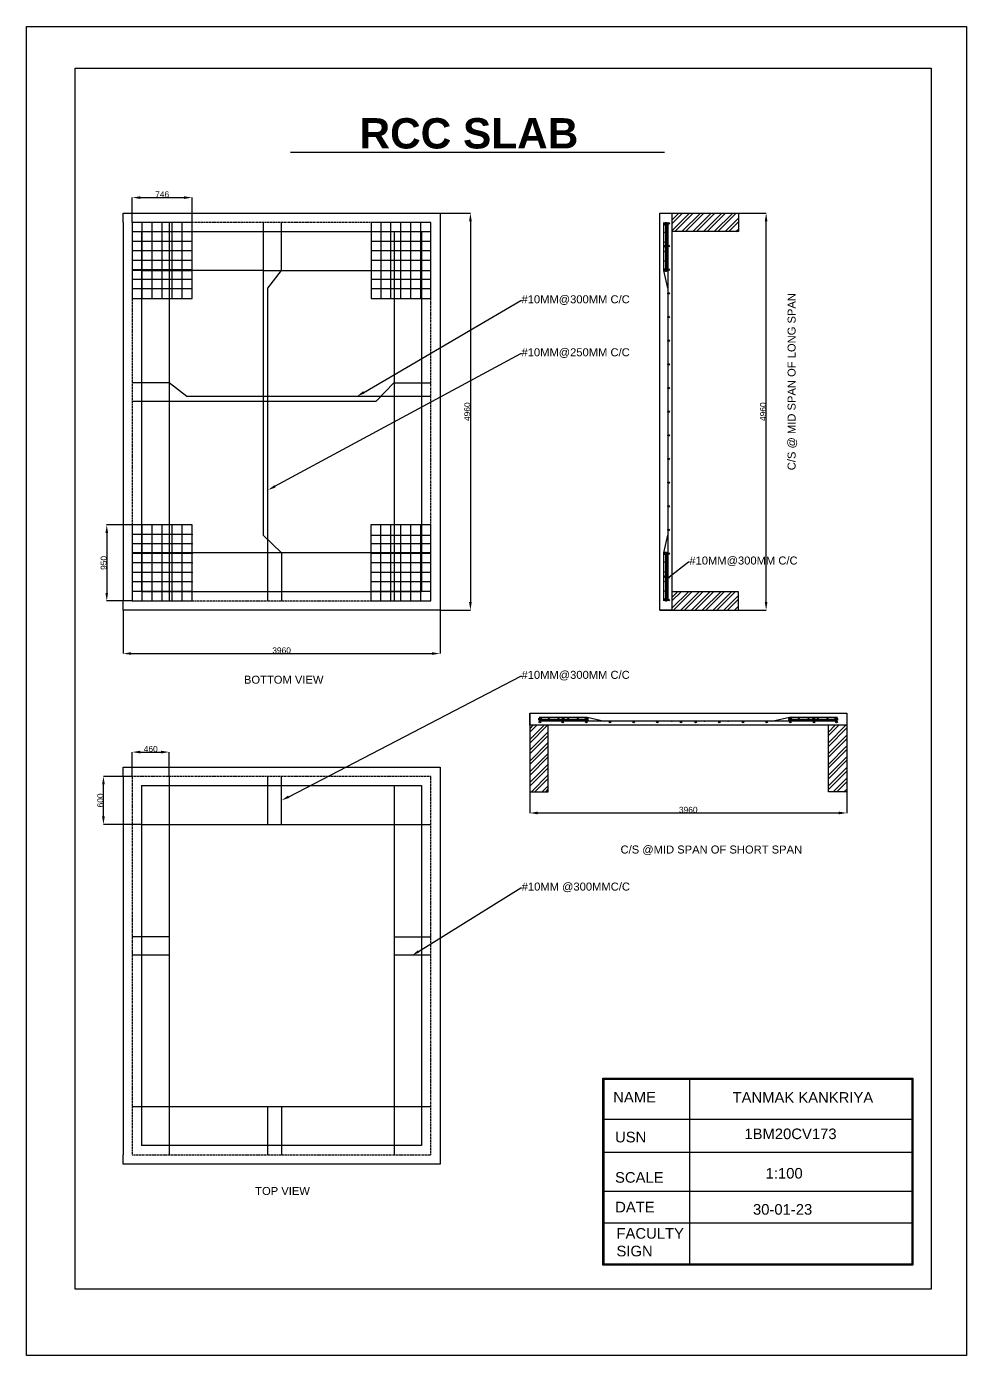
# Model space of a CAD drawing. Header units: inches. Extents: x 448145 to 618619, y -64863 to 148507.
# Drawn here: x 515430 to 527172, y 90520 to 107127 of the extents above; entities that cross this region are included whole.
import ezdxf
from ezdxf import colors
from ezdxf.entities.mleader import LeaderData, LeaderLine
from ezdxf.math import Vec2, Vec3

# ---------------------------------------------------------------- set-up
doc = ezdxf.new("R2010")
doc.units = ezdxf.units.IN
doc.header["$MEASUREMENT"] = 0
doc.linetypes.add('HIDDENX2', pattern=[19.05, 12.7, -6.35])
doc.styles.get("Standard").update_dxf_attribs({"font": 'Arial.ttf', "height": 75})
doc.dimstyles.new('ISO-25', dxfattribs={"dimtxt": 2.5, "dimasz": 2.5, "dimexe": 1.25, "dimexo": 0.625, "dimtad": 1, "dimtxsty": 'Standard', "dimcen": 2.5, "dimadec": 0, "dimazin": 0, "dimtfac": 1, "dimtmove": 0, "dimatfit": 3, "dimfxl": 0, "dimarcsym": 0})
pattern_1 = [(45, (514500.95, 98948.89), (-67.3519, 67.3519), []), (45, (514545.85, 98948.89), (-67.3519, 67.3519), [])]

# ---------------------------------------------------------------- blocks, each defined once
blk = doc.blocks.new('*D338')
at = {"color": 0, "lineweight": -2}
for p, q in [((516636, 99834), (516636, 99290)), ((520596, 99834), (520596, 99290)), ((516736, 99291), (520496, 99291))]:
    blk.add_line(p, q, dxfattribs=at)
at = {"color": 0}
for points in [[(516736, 99308), (516736, 99275), (516636, 99291)], [(520496, 99308), (520496, 99275), (520596, 99291)]]:
    blk.add_solid(points, dxfattribs=at)
at = {"layer": 'Defpoints', "color": 0}
for p in [(516636, 99834), (520596, 99834), (520596, 99291)]:
    blk.add_point(p, dxfattribs=at)
at = {"color": 0, "insert": (518616, 99330), "char_height": 75, "attachment_point": 5}
blk.add_mtext('3960', dxfattribs=at)
blk = doc.blocks.new('*D339')
at = {"color": 0, "lineweight": -2}
for p, q in [((520596, 104794), (520976, 104794)), ((520975, 104694), (520975, 99934)), ((520596, 99834), (520976, 99834))]:
    blk.add_line(p, q, dxfattribs=at)
at = {"color": 0}
for points in [[(520958, 104694), (520992, 104694), (520975, 104794)], [(520958, 99934), (520992, 99934), (520975, 99834)]]:
    blk.add_solid(points, dxfattribs=at)
at = {"layer": 'Defpoints', "color": 0}
for p in [(520596, 104794), (520596, 99834), (520975, 99834)]:
    blk.add_point(p, dxfattribs=at)
at = {"color": 0, "insert": (520936, 102314), "char_height": 75, "attachment_point": 5, "rotation": 90}
blk.add_mtext('4960', dxfattribs=at)
blk = doc.blocks.new('*D340')
at = {"color": 0, "lineweight": -2}
for p, q in [((516750, 100899), (516430, 100899)), ((516432, 100799), (516432, 100049)), ((516750, 99949), (516430, 99949))]:
    blk.add_line(p, q, dxfattribs=at)
at = {"color": 0}
for points in [[(516415, 100799), (516448, 100799), (516432, 100899)], [(516415, 100049), (516448, 100049), (516432, 99949)]]:
    blk.add_solid(points, dxfattribs=at)
at = {"layer": 'Defpoints', "color": 0}
for p in [(516751, 100899), (516432, 99949), (516751, 99949)]:
    blk.add_point(p, dxfattribs=at)
at = {"color": 0, "insert": (516393, 100424), "char_height": 75, "attachment_point": 5, "rotation": 90}
blk.add_mtext('950', dxfattribs=at)
blk = doc.blocks.new('*D341')
at = {"color": 0, "lineweight": -2}
for p, q in [((516751, 104680), (516751, 104991)), ((516851, 104990), (517397, 104990)), ((517497, 104680), (517497, 104991))]:
    blk.add_line(p, q, dxfattribs=at)
at = {"color": 0}
for points in [[(516851, 105006), (516851, 104973), (516751, 104990)], [(517397, 105006), (517397, 104973), (517497, 104990)]]:
    blk.add_solid(points, dxfattribs=at)
at = {"layer": 'Defpoints', "color": 0}
for p in [(517497, 104990), (516751, 104679), (517497, 104679)]:
    blk.add_point(p, dxfattribs=at)
at = {"color": 0, "insert": (517124, 105029), "char_height": 75, "attachment_point": 5}
blk.add_mtext('746', dxfattribs=at)
blk = doc.blocks.new('*D342')
at = {"color": 0, "lineweight": -2}
for p, q in [((524326, 104794), (524671, 104794)), ((524670, 99934), (524670, 104694)), ((524326, 99834), (524671, 99834))]:
    blk.add_line(p, q, dxfattribs=at)
at = {"color": 0}
for points in [[(524653, 104694), (524686, 104694), (524670, 104794)], [(524653, 99934), (524686, 99934), (524670, 99834)]]:
    blk.add_solid(points, dxfattribs=at)
at = {"layer": 'Defpoints', "color": 0}
for p in [(524325, 104794), (524670, 104794), (524325, 99834)]:
    blk.add_point(p, dxfattribs=at)
at = {"color": 0, "insert": (524631, 102314), "char_height": 75, "attachment_point": 5, "rotation": 90}
blk.add_mtext('4960', dxfattribs=at)
blk = doc.blocks.new('*D343')
at = {"color": 0, "lineweight": -2}
for p, q in [((521717, 97563), (521717, 97298)), ((525677, 97563), (525677, 97298)), ((521817, 97299), (525577, 97299))]:
    blk.add_line(p, q, dxfattribs=at)
at = {"color": 0}
for points in [[(521817, 97316), (521817, 97282), (521717, 97299)], [(525577, 97316), (525577, 97282), (525677, 97299)]]:
    blk.add_solid(points, dxfattribs=at)
at = {"layer": 'Defpoints', "color": 0}
for p in [(521717, 97563), (525677, 97563), (525677, 97299)]:
    blk.add_point(p, dxfattribs=at)
at = {"color": 0, "insert": (523697, 97338), "char_height": 75, "attachment_point": 5}
blk.add_mtext('3960', dxfattribs=at)
blk = doc.blocks.new('*D344')
at = {"color": 0, "lineweight": -2}
for p, q in [((516751, 97757), (516751, 98061)), ((516851, 98060), (517111, 98060)), ((517211, 97757), (517211, 98061))]:
    blk.add_line(p, q, dxfattribs=at)
at = {"color": 0}
for points in [[(516851, 98077), (516851, 98043), (516751, 98060)], [(517111, 98077), (517111, 98043), (517211, 98060)]]:
    blk.add_solid(points, dxfattribs=at)
at = {"layer": 'Defpoints', "color": 0}
for p in [(517211, 98060), (516751, 97756), (517211, 97756)]:
    blk.add_point(p, dxfattribs=at)
at = {"color": 0, "insert": (516981, 98099), "char_height": 75, "attachment_point": 5}
blk.add_mtext('460', dxfattribs=at)
blk = doc.blocks.new('*D345')
at = {"color": 0, "lineweight": -2}
for p, q in [((516750, 97756), (516389, 97756)), ((516390, 97256), (516390, 97656)), ((516750, 97156), (516389, 97156))]:
    blk.add_line(p, q, dxfattribs=at)
at = {"color": 0}
for points in [[(516373, 97656), (516407, 97656), (516390, 97756)], [(516373, 97256), (516407, 97256), (516390, 97156)]]:
    blk.add_solid(points, dxfattribs=at)
at = {"layer": 'Defpoints', "color": 0}
for p in [(516390, 97756), (516751, 97756), (516751, 97156)]:
    blk.add_point(p, dxfattribs=at)
at = {"color": 0, "insert": (516351, 97456), "char_height": 75, "attachment_point": 5, "rotation": 90}
blk.add_mtext('600', dxfattribs=at)

msp = doc.modelspace()

# ---------------------------------------------------------------- hatches: boundary and pattern name
h = msp.add_hatch()
h.set_pattern_fill('ANSI32', color=256, scale=10)
h.set_pattern_definition(pattern_1)
h.paths.add_polyline_path([(524324.88, 104794.149), (523492.615, 104794.149), (523492.615, 104679.149), (523492.615, 104564.149), (524324.88, 104564.149)])
h.paths.add_polyline_path([(524324.88, 100064.149), (523492.615, 100064.149), (523492.615, 99834.149), (524324.88, 99834.149)])
h = msp.add_hatch(color=256)
h.dxf.hatch_style = 1
h.paths.add_polyline_path([(523430.115, 104674.652, 0.939943612), (523418.161, 104673.911, 0.939943612), (523430.115, 104673.17), (523430.115, 104673.604)])
h = msp.add_hatch(color=256)
h.dxf.hatch_style = 1
h.paths.add_polyline_path([(521841.943, 98484.991, 1), (521861.943, 98484.991, 1)])
h.paths.add_polyline_path([(521842.194, 98476.451, 1), (521830.194, 98476.451, 0.378403441), (521835.453, 98470.497), (521836.935, 98470.497, 0.378403441)])
h.paths.add_polyline_path([(521842.051, 98463.951, 1), (521830.051, 98463.951, 0.378403441), (521835.31, 98457.997), (521836.792, 98457.997, 0.378403441)])
h.paths.add_polyline_path([(521853.017, 98435.689, 0.35778774), (521844.969, 98445.497), (521841.066, 98445.497, 0.35778774), (521833.017, 98435.689, 1)])
h.paths.add_polyline_path([(521950.255, 98476.451, 0.378403441), (521955.514, 98470.497), (521956.996, 98470.497, 0.378403441), (521962.255, 98476.451, 1)])
h.paths.add_polyline_path([(521962.111, 98463.951, 1), (521950.111, 98463.951, 0.378403441), (521955.37, 98457.997), (521956.852, 98457.997, 0.378403441)])
h.paths.add_polyline_path([(522070.315, 98476.451, 0.378403441), (522075.574, 98470.497), (522077.056, 98470.497, 0.378403441), (522082.315, 98476.451, 1)])
h.paths.add_polyline_path([(522082.172, 98463.951, 1), (522070.172, 98463.951, 0.378403441), (522075.431, 98457.997), (522076.912, 98457.997, 0.378403441)])
h.paths.add_polyline_path([(522124.312, 98485.497, 1), (522144.312, 98485.497, 1)])
h.paths.add_polyline_path([(522118.037, 98435.497, 1), (522138.037, 98435.497, 1)])
h.paths.add_polyline_path([(522202.376, 98476.451, 1), (522190.376, 98476.451, 0.378403441), (522195.635, 98470.497), (522197.116, 98470.497, 0.378403441)])
h.paths.add_polyline_path([(522190.232, 98463.951, 0.378403441), (522195.491, 98457.997), (522196.973, 98457.997, 0.378403441), (522202.232, 98463.951, 1)])
h.paths.add_polyline_path([(522322.436, 98476.451, 1), (522310.436, 98476.451, 0.378403441), (522315.695, 98470.497), (522317.177, 98470.497, 0.378403441)])
h.paths.add_polyline_path([(522310.292, 98463.951, 0.378403441), (522315.552, 98457.997), (522317.033, 98457.997, 0.378403441), (522322.292, 98463.951, 1)])
h.paths.add_polyline_path([(522411.526, 98485.323, 1), (522431.526, 98485.323, 1)])
h.paths.add_polyline_path([(522442.063, 98476.451, 1), (522430.063, 98476.451, 0.378403441), (522435.322, 98470.497), (522435.756, 98470.497), (522436.804, 98470.497, 0.378403441)])
h.paths.add_polyline_path([(522429.919, 98463.951, 0.378403441), (522435.178, 98457.997), (522435.612, 98457.997), (522436.66, 98457.997, 0.378403441), (522441.919, 98463.951, 1)])
h.paths.add_polyline_path([(522413.665, 98435.497, 1), (522433.665, 98435.497, 1)])
h.paths.add_polyline_path([(522709.293, 98435.497, 1), (522729.293, 98435.497, 1)])
h.paths.add_polyline_path([(523024.917, 98435.497, 1), (523004.917, 98435.497, 1)])
h.paths.add_polyline_path([(523320.542, 98435.497, 1), (523300.542, 98435.497, 1)])
h.paths.add_polyline_path([(523596.167, 98435.497, 1), (523616.167, 98435.497, 1)])
h.paths.add_polyline_path([(523798.667, 98435.497, 1), (523778.667, 98435.497, 1)])
h.paths.add_polyline_path([(524094.292, 98435.497, 1), (524074.292, 98435.497, 1)])
h.paths.add_polyline_path([(524369.917, 98435.497, 1), (524389.917, 98435.497, 1)])
h.paths.add_polyline_path([(524685.542, 98435.497, 1), (524665.542, 98435.497, 1)])
h.paths.add_polyline_path([(524961.167, 98435.497, 1), (524981.167, 98435.497, 1)])
h.paths.add_polyline_path([(525256.792, 98435.497, 1), (525276.792, 98435.497, 1)])
h.paths.add_polyline_path([(525559.776, 98435.497, 1), (525539.776, 98435.497, 1)])
h.paths.add_polyline_path([(525563.181, 98463.951, 1), (525551.181, 98463.951, 0.378403441), (525556.44, 98457.997), (525556.874, 98457.997), (525557.922, 98457.997, 0.378403441)])
h.paths.add_polyline_path([(525563.181, 98476.451, -1), (525551.181, 98476.451, -1)])
h.paths.add_polyline_path([(525529.776, 98485.323, 1), (525549.776, 98485.323, 1)])
h.paths.add_polyline_path([(525431.554, 98476.451, 0.378403441), (525436.813, 98470.497), (525438.295, 98470.497, 0.378403441), (525443.554, 98476.451, 1)])
h.paths.add_polyline_path([(525443.554, 98463.951, 1), (525431.554, 98463.951, 0.378403441), (525436.813, 98457.997), (525438.295, 98457.997, 0.378403441)])
h.paths.add_polyline_path([(525311.494, 98476.451, 0.378403441), (525316.753, 98470.497), (525318.235, 98470.497, 0.378403441), (525323.494, 98476.451, 1)])
h.paths.add_polyline_path([(525323.494, 98463.951, 1), (525311.494, 98463.951, 0.378403441), (525316.753, 98457.997), (525318.235, 98457.997, 0.378403441)])
h.paths.add_polyline_path([(525255.41, 98485.323, 1), (525275.41, 98485.323, 1)])
h.paths.add_polyline_path([(525203.433, 98476.451, 1), (525191.433, 98476.451, 0.378403441), (525196.692, 98470.497), (525198.174, 98470.497, 0.378403441)])
h.paths.add_polyline_path([(525191.433, 98463.951, 0.378403441), (525196.692, 98457.997), (525198.174, 98457.997, 0.378403441), (525203.433, 98463.951, 1)])
h.paths.add_polyline_path([(525071.373, 98476.451, 0.378403441), (525076.632, 98470.497), (525078.114, 98470.497, 0.378403441), (525083.373, 98476.451, 1)])
h.paths.add_polyline_path([(525071.373, 98463.951, 0.378403441), (525076.632, 98457.997), (525078.114, 98457.997, 0.378403441), (525083.373, 98463.951, 1)])
h.paths.add_polyline_path([(524983.535, 98485.323, 1), (524963.535, 98485.323, 1)])
h.paths.add_polyline_path([(524963.312, 98476.451, 1), (524951.312, 98476.451, 0.378403441), (524956.572, 98470.497), (524958.053, 98470.497, 0.378403441)])
h.paths.add_polyline_path([(524951.312, 98463.951, 0.378403441), (524956.572, 98457.997), (524958.053, 98457.997, 0.378403441), (524963.312, 98463.951, 1)])
h = msp.add_hatch()
h.set_pattern_fill('ANSI32', color=256, scale=10)
h.set_pattern_definition(pattern_1)
h.paths.add_polyline_path([(525677.418, 98395.497), (525562.418, 98395.497), (525447.418, 98395.497), (525447.418, 97563.231), (525677.418, 97563.231)])
h.paths.add_polyline_path([(521947.418, 98395.497), (521717.418, 98395.497), (521717.418, 97563.231), (521947.418, 97563.231)])

# ---------------------------------------------------------------- linework, layer by layer
at = {"ltscale": 10}
for p, q in [((518726.285, 105557.493), (523398.503, 105557.493)), ((520020.729, 95524.425), (520480.729, 95524.425)), ((522646.163, 93470.292), (526489.371, 93470.292))]:
    msp.add_line(p, q, dxfattribs=at)
for p, q in [((516635.729, 104679.149), (516635.729, 104794.149)), ((516635.729, 104794.149), (520480.729, 104794.149)), ((520480.729, 104794.149), (520595.729, 104794.149)), ((520595.729, 104794.149), (520595.729, 99949.149)), ((523342.615, 104794.149), (523492.615, 104794.149)), ((523342.615, 99834.149), (523342.615, 104794.149)), ((523492.615, 104794.149), (523492.615, 104679.149)), ((523492.615, 104794.149), (524324.88, 104794.149)), ((524324.88, 104794.149), (524324.88, 104564.149)), ((516635.729, 104679.149), (516635.729, 99949.149)), ((517496.729, 104678.945), (516750.729, 104678.945)), ((516750.729, 104678.945), (516750.729, 103728.945)), ((516875.062, 103728.945), (516875.062, 104678.945)), ((516999.395, 103728.945), (516999.395, 104678.945)), ((517123.729, 103728.945), (517123.729, 104678.945)), ((517210.729, 104679.149), (517210.729, 99949.149)), ((517248.062, 103728.945), (517248.062, 104678.945)), ((517372.395, 103728.945), (517372.395, 104678.945)), ((517496.729, 103728.945), (517496.729, 104678.945)), ((518387.544, 104679.149), (518387.544, 100769.048)), ((518387.544, 104679.149), (518387.544, 100769.048)), ((518615.729, 104079.149), (518615.729, 104679.149)), ((518615.729, 104079.149), (518615.729, 104679.149)), ((520480.07, 104678.838), (519734.07, 104678.838)), ((519734.07, 104678.838), (519734.07, 103728.838)), ((519858.403, 103728.838), (519858.403, 104678.838)), ((519982.737, 103728.838), (519982.737, 104678.838)), ((520107.07, 103728.838), (520107.07, 104678.838)), ((520231.403, 103728.838), (520231.403, 104678.838)), ((520355.737, 103728.838), (520355.737, 104678.838)), ((520480.07, 103728.838), (520480.07, 104678.838)), ((520480.07, 104678.838), (520480.729, 104678.838)), ((523392.615, 104079.149), (523392.615, 104679.645)), ((523417.615, 104673.604), (523417.615, 104679.294)), ((523417.615, 104679.294), (523417.615, 104673.604)), ((523417.615, 104073.302), (523417.615, 104673.604)), ((523417.615, 104073.302), (523417.615, 104673.604)), ((523430.115, 104679.294), (523430.115, 104673.604)), ((523430.115, 104073.302), (523430.115, 104673.604)), ((523442.615, 104679.149), (523442.615, 99949.149)), ((523492.615, 104679.149), (523492.615, 99834.149)), ((517496.729, 104560.195), (516750.729, 104560.195)), ((516865.729, 104564.149), (516865.729, 100064.149)), ((516865.729, 104564.149), (520365.729, 104564.149)), ((520480.07, 104560.088), (519734.07, 104560.088)), ((520020.729, 104564.149), (520020.729, 99949.149)), ((520365.729, 104564.149), (520365.729, 100064.149)), ((524324.88, 104564.149), (523492.615, 104564.149)), ((517496.729, 104441.445), (516750.729, 104441.445)), ((517496.729, 104322.695), (516750.729, 104322.695)), ((520480.07, 104441.338), (519734.07, 104441.338)), ((520480.07, 104322.588), (519734.07, 104322.588)), ((517496.729, 104203.945), (516750.729, 104203.945)), ((520480.07, 104203.838), (519734.07, 104203.838)), ((517496.729, 104085.195), (516750.729, 104085.195)), ((516865.729, 104079.149), (516750.729, 104079.149)), ((517496.729, 103966.445), (516750.729, 103966.445)), ((516865.729, 104079.149), (517496.729, 104079.149)), ((518387.544, 104079.149), (517496.729, 104079.149)), ((518387.544, 104079.149), (518615.729, 104079.149)), ((518445.551, 103859.149), (518615.729, 104079.149)), ((518445.551, 103859.149), (518615.729, 104079.149)), ((518615.729, 104079.149), (519734.07, 104079.149)), ((519734.07, 104079.149), (520480.729, 104079.149)), ((520480.07, 103966.338), (519734.07, 103966.338)), ((523442.615, 103859.149), (523392.615, 104079.149)), ((517496.729, 103847.695), (516750.729, 103847.695)), ((518445.551, 103593.87), (518445.551, 103859.149)), ((520480.07, 103847.588), (519734.07, 103847.588)), ((520480.07, 103859.149), (520480.729, 103859.149)), ((516750.729, 103728.945), (517496.729, 103728.945)), ((519734.07, 103728.838), (520480.07, 103728.838)), ((518445.551, 99949.149), (518445.551, 103593.87)), ((518445.551, 99949.149), (518445.551, 103593.87)), ((517210.729, 102675.295), (516750.729, 102675.295)), ((517430.729, 102505.118), (517210.729, 102675.295)), ((519796.665, 102447.11), (520016.564, 102675.295)), ((520016.564, 102675.295), (520480.729, 102675.295)), ((520020.729, 102675.295), (520016.564, 102675.295)), ((520480.729, 102505.118), (517430.729, 102505.118)), ((516750.729, 102447.11), (519796.665, 102447.11)), ((517496.729, 100899.149), (516750.729, 100899.149)), ((516750.729, 100899.149), (516750.729, 99949.149)), ((516875.062, 99949.149), (516875.062, 100899.149)), ((516999.395, 99949.149), (516999.395, 100899.149)), ((517123.729, 99949.149), (517123.729, 100899.149)), ((517248.062, 99949.149), (517248.062, 100899.149)), ((517372.395, 99949.149), (517372.395, 100899.149)), ((517496.729, 99949.149), (517496.729, 100899.149)), ((520478.874, 100899.149), (519732.874, 100899.149)), ((519732.874, 100899.149), (519732.874, 99949.149)), ((519857.207, 99949.149), (519857.207, 100899.149)), ((519981.541, 99949.149), (519981.541, 100899.149)), ((520105.874, 99949.149), (520105.874, 100899.149)), ((520230.207, 99949.149), (520230.207, 100899.149)), ((520354.541, 99949.149), (520354.541, 100899.149)), ((520478.874, 99949.149), (520478.874, 100899.149)), ((517496.729, 100780.399), (516750.729, 100780.399)), ((517496.729, 100661.649), (516750.729, 100661.649)), ((518387.544, 100769.048), (518615.729, 100549.149)), ((518387.544, 100769.048), (518615.729, 100549.149)), ((519732.874, 100769.048), (520480.729, 100769.048)), ((520478.874, 100661.649), (519732.874, 100661.649)), ((523392.615, 100549.149), (523442.615, 100769.048)), ((520480.729, 100549.149), (516750.729, 100549.149)), ((517496.729, 100542.899), (516750.729, 100542.899)), ((518615.729, 100549.149), (518615.729, 99949.149)), ((518615.729, 100549.149), (518615.729, 99949.149)), ((520478.874, 100542.899), (519732.874, 100542.899)), ((520478.874, 100549.149), (520480.729, 100549.149)), ((523392.615, 99949.149), (523392.615, 100549.149)), ((523417.615, 100558.176), (523417.615, 100552.486)), ((523417.615, 99952.184), (523417.615, 100552.486)), ((523417.615, 99949.149), (523417.615, 100549.451)), ((523430.115, 100558.032), (523430.115, 100552.342)), ((523430.115, 99952.04), (523430.115, 100552.342)), ((523430.115, 99949.149), (523430.115, 100549.451)), ((517496.729, 100424.149), (516750.729, 100424.149)), ((520478.874, 100424.149), (519732.874, 100424.149)), ((517496.729, 100305.399), (516750.729, 100305.399)), ((517496.729, 100186.649), (516750.729, 100186.649)), ((520478.874, 100305.399), (519732.874, 100305.399)), ((520478.874, 100186.649), (519732.874, 100186.649)), ((517496.729, 100067.899), (516750.729, 100067.899)), ((520365.729, 100064.149), (516865.729, 100064.149)), ((520478.874, 100067.899), (519732.874, 100067.899)), ((524324.88, 100064.149), (523492.615, 100064.149)), ((524324.88, 99834.149), (524324.88, 100064.149)), ((516635.729, 99834.149), (516635.729, 99949.149)), ((520595.729, 99834.149), (516635.729, 99834.149)), ((516750.729, 99949.149), (517496.729, 99949.149)), ((519732.874, 99949.149), (520478.874, 99949.149)), ((520478.874, 99949.149), (520480.729, 99949.149)), ((520595.729, 99949.149), (520595.729, 99834.149)), ((523492.615, 99834.149), (523342.615, 99834.149)), ((523342.615, 99834.149), (524324.88, 99834.149)), ((521717.418, 98395.497), (521717.418, 98545.497)), ((521717.418, 98545.497), (523697.418, 98545.497)), ((521717.418, 98545.497), (521717.418, 97563.231)), ((521832.418, 98495.497), (522432.418, 98495.497)), ((522432.418, 98495.497), (522652.317, 98445.497)), ((523697.418, 98545.497), (525677.418, 98545.497)), ((524742.418, 98445.497), (524962.418, 98495.497)), ((524962.418, 98495.497), (525562.914, 98495.497)), ((525677.418, 98545.497), (525677.418, 98395.497)), ((523697.418, 98395.497), (521717.418, 98395.497)), ((521832.418, 98470.497), (522432.721, 98470.497)), ((521832.418, 98457.997), (522432.721, 98457.997)), ((523697.418, 98445.497), (521832.418, 98445.497)), ((521835.31, 98457.997), (522435.612, 98457.997)), ((521835.453, 98470.497), (522435.756, 98470.497)), ((521947.418, 97563.231), (521947.418, 98395.497)), ((522441.302, 98457.997), (522435.612, 98457.997)), ((522441.446, 98470.497), (522435.756, 98470.497)), ((525562.418, 98445.497), (523697.418, 98445.497)), ((525562.418, 98395.497), (523697.418, 98395.497)), ((524956.572, 98470.497), (525556.874, 98470.497)), ((524956.572, 98470.497), (525556.874, 98470.497)), ((524956.572, 98457.997), (525556.874, 98457.997)), ((525447.418, 97563.231), (525447.418, 98395.497)), ((525556.874, 98470.497), (525562.564, 98470.497)), ((525562.564, 98470.497), (525556.874, 98470.497)), ((525562.564, 98457.997), (525556.874, 98457.997)), ((525677.418, 98395.497), (525562.418, 98395.497)), ((525677.418, 98395.497), (525677.418, 97563.231)), ((516635.729, 97756.463), (516635.729, 97871.463)), ((516635.729, 97871.463), (520480.729, 97871.463)), ((516635.729, 97813.963), (516635.729, 97871.463)), ((520480.729, 97871.463), (520595.729, 97871.463)), ((520595.729, 97871.463), (520595.729, 93026.463)), ((516635.729, 97756.463), (516635.729, 93026.463)), ((517210.729, 97756.463), (517210.729, 93026.463)), ((518445.551, 97641.463), (518445.551, 97756.463)), ((518615.729, 97156.463), (518615.729, 97756.463)), ((518615.729, 97156.463), (518615.729, 97756.463)), ((516865.729, 97641.463), (516865.729, 93141.463)), ((516865.729, 97641.463), (520365.729, 97641.463)), ((518445.551, 97156.463), (518445.551, 97641.463)), ((520020.729, 97641.463), (520020.729, 93026.463)), ((520365.729, 97641.463), (520365.729, 93141.463)), ((521717.418, 97563.231), (521947.418, 97563.231)), ((525677.418, 97563.231), (525447.418, 97563.231)), ((516865.729, 97156.463), (516750.729, 97156.463)), ((516865.729, 97156.463), (520480.729, 97156.463)), ((517210.729, 95752.61), (516750.729, 95752.61)), ((520016.564, 95752.61), (520480.729, 95752.61)), ((520020.729, 95752.61), (520016.564, 95752.61)), ((516750.729, 95524.425), (517210.729, 95524.425)), ((523713.994, 93972.058), (523713.994, 91661.705)), ((520480.729, 93626.463), (516750.729, 93626.463)), ((518445.551, 93026.463), (518445.551, 93626.463)), ((518445.551, 93026.463), (518445.551, 93626.463)), ((518615.729, 93626.463), (518615.729, 93026.463)), ((518615.729, 93626.463), (518615.729, 93026.463)), ((516635.729, 92911.463), (516635.729, 93026.463)), ((520365.729, 93141.463), (516865.729, 93141.463)), ((520595.729, 93026.463), (520595.729, 92911.463)), ((522646.163, 93059.235), (526489.371, 93059.235)), ((520595.729, 92911.463), (516635.729, 92911.463)), ((522646.163, 92574.528), (526489.371, 92574.528)), ((522646.163, 92178.397), (526489.371, 92178.397))]:
    msp.add_line(p, q)
at = {"linetype": 'HIDDENX2'}
for p, q in [((520480.729, 104679.149), (516750.729, 104679.149)), ((516750.729, 104679.149), (516750.729, 99949.149)), ((520480.729, 99949.149), (520480.729, 104679.149)), ((516750.729, 99949.149), (520480.729, 99949.149)), ((520480.729, 97756.463), (516750.729, 97756.463)), ((516750.729, 97756.463), (516750.729, 93026.463)), ((520480.729, 93026.463), (520480.729, 97756.463)), ((516750.729, 93026.463), (520480.729, 93026.463))]:
    msp.add_line(p, q, dxfattribs=at)
at = {"color": 244, "ltscale": 10}
msp.add_lwpolyline([(515429.804, 90519.749), (515429.804, 107126.942), (527172.264, 107126.942), (527172.264, 90519.749)], close=True, dxfattribs=at)
for points in [[(516036.663, 106606.942), (526731.605, 106606.942), (526731.605, 91346.942), (516036.663, 91346.942)], [(522631.401, 93986.821), (526504.134, 93986.821), (526504.134, 91646.942), (522631.401, 91646.942)], [(522646.163, 93972.058), (526489.371, 93972.058), (526489.371, 91661.705), (522646.163, 91661.705)]]:
    msp.add_lwpolyline(points, close=True)
for centre, radius in [((523402.788, 104656.506), 10), ((523411.602, 104673.911), 6), ((523411.661, 104673.911), 6), ((523424.161, 104673.911), 6), ((523452.615, 104666.506), 10), ((523411.661, 104554.284), 6), ((523424.161, 104554.284), 6), ((523402.788, 104382.14), 10), ((523411.661, 104434.224), 6), ((523411.661, 104314.164), 6), ((523424.161, 104434.224), 6), ((523424.161, 104314.164), 6), ((523452.615, 104383.522), 10), ((523411.661, 104194.103), 6), ((523424.161, 104194.103), 6), ((523402.788, 104090.265), 10), ((523411.661, 104074.043), 6), ((523424.161, 104074.043), 6), ((523452.615, 104087.897), 10), ((523452.615, 103792.272), 10), ((523452.615, 103496.647), 10), ((523452.615, 103201.022), 10), ((523452.615, 102905.397), 10), ((523452.615, 102609.772), 10), ((523452.615, 102314.147), 10), ((523452.615, 102018.522), 10), ((523452.615, 101722.897), 10), ((523452.615, 101427.272), 10), ((523452.615, 101131.647), 10), ((523452.615, 100836.024), 10), ((523402.788, 100538.257), 10), ((523411.661, 100552.793), 6), ((523424.161, 100552.649), 6), ((523452.615, 100540.395), 10), ((523411.661, 100433.166), 6), ((523411.661, 100313.106), 6), ((523424.161, 100433.023), 6), ((523424.161, 100312.962), 6), ((523402.615, 100251.043), 10), ((523411.661, 100193.045), 6), ((523424.161, 100192.902), 6), ((523452.615, 100244.767), 10), ((523403.121, 99968.673), 10), ((523411.661, 100072.985), 6), ((523424.161, 100072.841), 6), ((523411.661, 99952.924), 6), ((523424.161, 99952.781), 6), ((523452.423, 99959.748), 10), ((521836.194, 98476.451), 6), ((521851.943, 98484.991), 10), ((521956.255, 98476.451), 6), ((522076.315, 98476.451), 6), ((522134.312, 98485.497), 10), ((522196.376, 98476.451), 6), ((522316.436, 98476.451), 6), ((522421.526, 98485.323), 10), ((522436.063, 98476.451), 6), ((524957.312, 98476.451), 6), ((524973.535, 98485.323), 10), ((525077.373, 98476.451), 6), ((525197.433, 98476.451), 6), ((525265.41, 98485.323), 10), ((525317.494, 98476.451), 6), ((525437.554, 98476.451), 6), ((525539.776, 98485.323), 10), ((525557.181, 98476.509), 6), ((525557.181, 98476.451), 6), ((521836.051, 98463.951), 6), ((521843.017, 98435.689), 10), ((521956.111, 98463.951), 6), ((522076.172, 98463.951), 6), ((522128.037, 98435.497), 10), ((522196.232, 98463.951), 6), ((522316.292, 98463.951), 6), ((522423.665, 98435.497), 10), ((522435.919, 98463.951), 6), ((522719.293, 98435.497), 10), ((523014.917, 98435.497), 10), ((523310.542, 98435.497), 10), ((523606.167, 98435.497), 10), ((523788.667, 98435.497), 10), ((524084.292, 98435.497), 10), ((524379.917, 98435.497), 10), ((524675.542, 98435.497), 10), ((524957.312, 98463.951), 6), ((524971.167, 98435.497), 10), ((525077.373, 98463.951), 6), ((525197.433, 98463.951), 6), ((525266.792, 98435.497), 10), ((525317.494, 98463.951), 6), ((525437.554, 98463.951), 6), ((525549.776, 98435.497), 10), ((525557.181, 98463.951), 6)]:
    msp.add_circle(centre, radius)
for p in [(523430.115, 104553.544), (523430.115, 104433.483), (523430.115, 104313.423), (523442.615, 104383.524), (523430.115, 104193.362), (523442.615, 104087.899), (523442.615, 103792.274), (523442.615, 103496.649), (523442.615, 103201.024), (523442.615, 102905.399), (523442.615, 102609.774), (523442.615, 102314.149), (523442.615, 102018.524), (523442.615, 101722.899), (523442.615, 101427.274), (523442.615, 101131.649), (523442.615, 100836.024), (517496.729, 100780.399), (517496.729, 100661.649), (517496.729, 100542.899), (523442.615, 100540.399), (517496.729, 100424.149), (517496.729, 100305.399), (517496.729, 100186.649), (523442.615, 100244.774), (517496.729, 100067.899), (516875.062, 99949.149), (516999.395, 99949.149), (517123.729, 99949.149), (517248.062, 99949.149), (517372.395, 99949.149), (522128.043, 98445.497), (522423.668, 98445.497), (522719.293, 98445.497), (523014.918, 98445.497), (523310.543, 98445.497), (523493.043, 98445.497), (523606.168, 98445.497), (523788.668, 98445.497), (523901.793, 98445.497), (524084.293, 98445.497), (524197.418, 98445.497), (524379.918, 98445.497), (524675.543, 98445.497), (524971.168, 98445.497), (525076.632, 98457.997), (525196.692, 98457.997), (525266.793, 98445.497), (525316.753, 98457.997), (525436.813, 98457.997)]:
    msp.add_point(p)

# ---------------------------------------------------------------- texts
at = {"attachment_point": 1}
for s, width, gutter_width, insert, char_height in [('{\\fArial|b1|i0|c0|p34;RCC SLAB}', 6691.43988, 17.597, (519589.649, 105982.366), 378.75979), ('      BOTTOM VIEW', 2379.68169, 12.5, (517912.929, 99014.655), 100), ('C/S @MID SPAN OF SHORT SPAN', 2273.9814, 12.5, (522850.781, 96892.301), 100), ('NAME', 862.47364, 9.457, (522759.209, 93813.082), 132.3973), ('TANMAK KANKRIYA', 2646.45578, 6.151, (524250.385, 93809.987), 132.39727), ('1BM20CV173', 560.98037, 6.151, (524398.497, 93355.048), 132.3973), ('USN', 560.98037, 6.151, (522782.034, 93314.595), 132.3973), ('1:100', 560.98037, 6.151, (524663.724, 92862.399), 132.3973), ('SCALE', 560.98037, 6.151, (522782.034, 92810.442), 132.3973), ('TOP VIEW', 2397.03882, 12.5, (518286.558, 92624.827), 100), ('DATE', 560.98037, 6.151, (522784.421, 92439.747), 132.3973), ('30-01-23', 560.98037, 6.151, (524505.566, 92410.9), 132.3973), ('FACULTY SIGN', 560.98037, 6.151, (522800.01, 92111.1), 132.39727)]:
    msp.add_mtext_dynamic_manual_height_columns(s, width=width, gutter_width=gutter_width, heights=[0], dxfattribs=dict(at, insert=insert, char_height=char_height))
at = {"insert": (524937.921, 101582.265), "char_height": 100, "attachment_point": 1, "rotation": 90}
msp.add_mtext_dynamic_manual_height_columns('C/S @ MID SPAN OF LONG SPAN', width=2330.19533, gutter_width=12.5, heights=[0], dxfattribs=at)

# ---------------------------------------------------------------- dimensions: what is measured, and where the dimension line sits
for base, p1, p2, picture, middle in [((517496.729, 104989.685), (516750.729, 104678.945), (517496.729, 104678.945), '*D341', (517123.729, 105028.603)), ((520595.729, 99291.227), (516635.729, 99834.149), (520595.729, 99834.149), '*D338', (518615.729, 99330.17)), ((517210.729, 98059.931), (516750.729, 97756.463), (517210.729, 97756.463), '*D344', (516980.729, 98098.849)), ((525677.418, 97299.09), (521717.418, 97563.231), (525677.418, 97563.231), '*D343', (523697.418, 97338.033))]:
    dim = msp.add_linear_dim(base=base, p1=p1, p2=p2, dimstyle='ISO-25', override={"dimtxt": 100, "dimasz": 100})
    dim.commit()
    dim.dimension.update_dxf_attribs({"geometry": picture, "text_midpoint": middle})
for base, p1, p2, picture, middle in [((520974.947, 99834.149), (520595.729, 104794.149), (520595.729, 99834.149), '*D339', (520936.029, 102314.149)), ((524669.775, 104794.149), (524324.88, 99834.149), (524324.88, 104794.149), '*D342', (524630.857, 102314.149)), ((516431.714, 99949.149), (516750.729, 100899.149), (516750.729, 99949.149), '*D340', (516392.796, 100424.149)), ((516390.139, 97756.463), (516750.729, 97156.463), (516750.729, 97756.463), '*D345', (516351.221, 97456.463))]:
    dim = msp.add_linear_dim(base=base, p1=p1, p2=p2, angle=90, dimstyle='ISO-25', override={"dimtxt": 100, "dimasz": 100})
    dim.commit()
    dim.dimension.update_dxf_attribs({"geometry": picture, "text_midpoint": middle})

# ---------------------------------------------------------------- leaders
ml = msp.add_multileader_mtext('Standard')
ml.set_content('#10MM@300MM C/C', color=256)
ml.set_leader_properties()
ml.build(insert=Vec2(0, 0))
ml.multileader.update_dxf_attribs({"arrow_head_size": 100})
ctx = ml.context
ctx.base_point, ctx.char_height, ctx.arrow_head_size, ctx.plane_origin = Vec3(521611.332, 103703.943), 100, 100, Vec3(519557.117, 102505.118)
notes = []
notes.append((ctx, [(0, (1, 1, 0), (521603.332, 103703.943), (1, 0), 8, [(0, [(519557.117, 102505.118)], 0, [])])]))
ctx.mtext.insert, ctx.mtext.flow_direction = Vec3(521613.332, 103768.643), 5
ml = msp.add_multileader_mtext('Standard')
ml.set_content('#10MM@250MM C/C', color=256)
ml.set_leader_properties()
ml.build(insert=Vec2(0, 0))
ml.multileader.update_dxf_attribs({"arrow_head_size": 100})
ctx = ml.context
ctx.base_point, ctx.char_height, ctx.arrow_head_size, ctx.plane_origin = Vec3(521611.332, 103041.679), 100, 100, Vec3(518445.551, 101333.999)
notes.append((ctx, [(0, (1, 1, 0), (521603.332, 103041.679), (1, 0), 8, [(0, [(518445.551, 101333.999)], 0, [])])]))
ctx.mtext.insert, ctx.mtext.flow_direction = Vec3(521613.332, 103106.379), 5
ml = msp.add_multileader_mtext('Standard')
ml.set_content('#10MM@300MM C/C', color=256)
ml.set_leader_properties()
ml.build(insert=Vec2(0, 0))
ctx = ml.context
ctx.base_point, ctx.char_height, ctx.plane_origin = Vec3(523708.39, 100439.261), 100, Vec3(523452.615, 100244.767)
notes.append((ctx, [(0, (1, 1, 0), (523700.39, 100439.261), (1, 0), 8, [(0, [(523452.615, 100244.767)], 0, [])])]))
ctx.mtext.insert, ctx.mtext.flow_direction = Vec3(523710.39, 100503.961), 5
ml = msp.add_multileader_mtext('Standard')
ml.set_content('#10MM@300MM C/C', color=256)
ml.set_leader_properties()
ml.build(insert=Vec2(0, 0))
ml.multileader.update_dxf_attribs({"arrow_head_size": 100})
ctx = ml.context
ctx.base_point, ctx.char_height, ctx.arrow_head_size, ctx.plane_origin = Vec3(521611.332, 99010.52), 100, 100, Vec3(518615.729, 97456.463)
notes.append((ctx, [(0, (1, 1, 0), (521603.332, 99010.52), (1, 0), 8, [(0, [(518615.729, 97456.463)], 0, [])])]))
ctx.mtext.insert, ctx.mtext.flow_direction = Vec3(521613.332, 99075.22), 5
ml = msp.add_multileader_mtext('Standard')
ml.set_content('#10MM @300MMC/C', color=256)
ml.set_leader_properties()
ml.build(insert=Vec2(0, 0))
ml.multileader.update_dxf_attribs({"arrow_head_size": 100})
ctx = ml.context
ctx.base_point, ctx.char_height, ctx.arrow_head_size, ctx.plane_origin = Vec3(521614.033, 96364.385), 100, 100, Vec3(520243.43, 95516.793)
notes.append((ctx, [(0, (1, 1, 0), (521606.033, 96364.385), (1, 0), 8, [(0, [(520243.43, 95516.793)], 0, [])])]))
ctx.mtext.insert, ctx.mtext.flow_direction = Vec3(521616.033, 96429.084), 5
for ctx, leaders in notes:
    for number, flags, end, landing, length, lines in leaders:
        leader = LeaderData()
        leader.index, (leader.has_last_leader_line, leader.has_dogleg_vector, leader.attachment_direction) = number, flags
        leader.last_leader_point, leader.dogleg_vector, leader.dogleg_length = Vec3(end), Vec3(landing), length
        for number, points, colour, breaks in lines:
            line = LeaderLine()
            line.index, line.vertices, line.color, line.breaks = number, Vec3.list(points), colors.encode_raw_color(colour), breaks
            leader.lines.append(line)
        ctx.leaders.append(leader)

doc.saveas('drawing.dxf')
